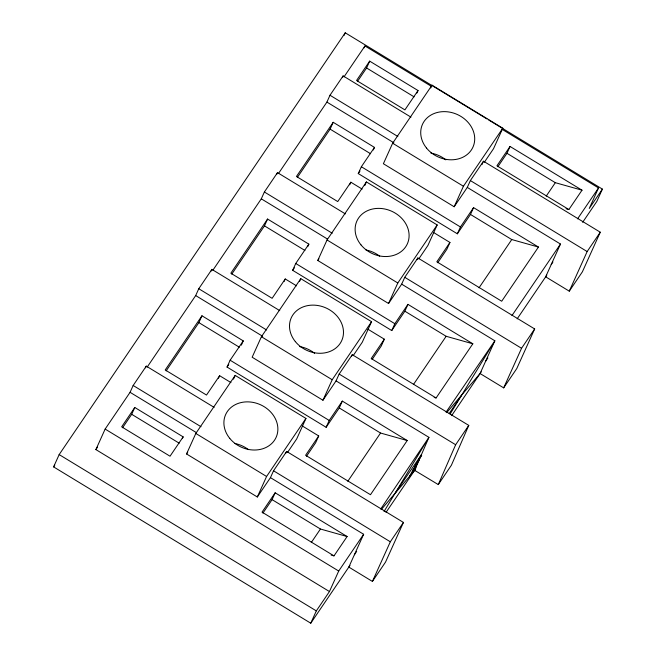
<?xml version="1.0" encoding="UTF-8"?>
<svg xmlns="http://www.w3.org/2000/svg" width="656" height="656" viewBox="0 0 656 656"><rect width="100%" height="100%" fill="white"/><g stroke="black" fill="none" stroke-linecap="round" stroke-linejoin="round"><path stroke-width="0.98" d="M385.999 512.41L414.633 470.344L428.926 437.339L336.061 380.89L339.144 374.059L352.272 354.707L468.769 425.391L451.394 465.227L438.274 484.579L414.633 470.344L381.308 509.523M438.274 484.579L455.649 444.735L468.769 425.391M349.96 565.406L310.764 623.2L53.612 466.9L59.163 454.592L345.236 32.8L486.932 118.925M310.764 623.2L316.323 610.892L329.443 591.548L95.883 449.59L105.14 429.073L130.068 392.313L133.16 385.482L146.28 366.13L214.143 407.376M145.509 367.836L146.28 366.13M122.565 427.769L131.7 414.313L134.783 407.474L183.147 436.871L182.376 438.577M147.19 367.081L195.685 295.569L198.768 288.738L211.896 269.386L279.751 310.632M211.125 271.1L211.896 269.386M166.157 370.87L198.883 322.621L201.966 315.782L243.253 340.882L241.326 345.154M212.798 270.338L261.293 198.834L264.384 191.995L277.504 172.643L345.359 213.889M276.734 174.357L277.504 172.643M344.039 35.44L345.236 32.8M231.765 274.134L264.491 225.877L267.574 219.047L308.861 244.139L307.705 246.705M278.415 173.594L326.909 102.09L329.993 95.251L343.121 75.907L410.976 117.145M342.342 77.613L343.121 75.907M364.121 47.847L364.966 45.977L431.443 86.387M297.381 177.391L330.107 129.142L333.191 122.303L374.478 147.395L373.321 149.962M218.473 378.274L219.629 375.708L230.928 382.571M270.444 477.634L363.637 534.279L348.82 567.087L372.411 581.429L385.539 562.077L403.44 522.43L286.656 451.451L273.536 470.795L270.444 477.634L257.324 496.986L186.55 453.968L195.808 433.452L235.176 375.412L305.95 418.43L296.692 438.938L287.566 452.394M302.203 425.892L318.718 435.937L305.598 455.28L370.476 494.714L407.22 440.537L342.342 401.103L339.259 407.942L326.13 427.294L227.042 367.065L230.133 360.226L243.253 340.882M357.463 81.434L366.589 67.978L369.672 61.139L418.036 90.536L416.88 93.095M233.495 379.143L235.176 375.412M284.089 281.531L285.245 278.964L296.545 285.836M353.174 355.659L362.301 342.194L371.567 321.686L300.784 278.669L261.416 336.717L252.158 357.225L322.941 400.242L336.061 380.89M434.182 397.438L436.092 397.971L472.837 343.793L407.95 304.368L404.867 311.198L391.747 330.55L292.658 270.321L295.741 263.482L308.861 244.139M299.521 281.465L300.784 278.669M349.697 184.787L350.853 182.22L362.153 189.092M446.662 412.64L480.077 373.535L503.669 387.868L516.797 368.524L534.665 328.943L417.88 257.964L404.76 277.316L401.669 284.155L388.549 303.498L317.775 260.481L327.032 239.973L366.401 181.925L437.175 224.942L427.917 245.451L418.79 258.915M433.427 232.413L449.942 242.449L436.822 261.793L501.701 301.227L538.445 247.058L473.566 207.624L470.483 214.455L457.355 233.807L358.266 173.578L361.358 166.747L374.478 147.395M364.72 185.656L366.401 181.925M484.399 162.171L493.525 148.715L502.791 128.207L432.009 85.182L392.641 143.229L383.383 163.738L454.165 206.755L467.285 187.411L470.368 180.572L483.497 161.22L600.273 232.208L582.389 271.822L569.269 291.166L545.677 276.824L560.478 244.048L467.285 187.411M430.746 87.978L432.009 85.182M257.324 496.986L266.582 476.477L305.95 418.43M285.885 453.157L286.656 451.451M262.941 513.09L272.076 499.634L275.159 492.795L347.114 536.526L333.994 555.878L331.132 555.074M322.941 400.242L332.198 379.734L371.567 321.686M351.501 356.421L352.272 354.707M318.718 435.937L315.634 442.767L306.508 456.232M326.13 427.294L329.222 420.455L342.342 401.103M388.549 303.498L397.807 282.99L437.175 224.942M417.109 259.678L417.88 257.964M367.819 329.156L384.334 339.193L381.251 346.024L372.116 359.488M391.747 330.55L394.83 323.711L407.95 304.368M454.165 206.755L463.423 186.247L502.791 128.207M481.947 164.64L483.497 161.22M449.942 242.449L446.859 249.288L437.732 262.744M457.355 233.807L460.446 226.968L473.566 207.624M497.838 166.755L506.965 153.291L510.048 146.46L582.011 190.191L568.883 209.543L566.03 208.739M329.443 591.548L338.709 571.04L363.637 534.279M372.411 581.429L390.32 541.782L403.44 522.43M451.648 415.633L480.077 373.535L494.862 340.792L401.669 284.155M503.669 387.868L521.545 348.295L534.665 328.943M502.307 129.453L598.526 187.936L589.268 208.452L602.388 189.1L488.679 119.991M602.388 189.1L596.837 201.408L582.643 222.327M569.269 291.166L587.153 251.551L600.273 232.208M384.039 511.508L428.926 437.339L380.726 509.023M450.155 413.977L494.862 340.792L446.064 412.116M53.612 466.9L54.76 465.202M343.998 76.891L364.966 45.977M95.883 449.59L97.605 447.039M134.783 407.474L121.663 426.826L170.027 456.215L183.147 436.871M369.672 61.139L356.552 80.483L404.916 109.88L418.036 90.536M201.966 315.782L165.222 369.959L206.509 395.051L219.629 375.708M267.574 219.047L230.838 273.216L272.125 298.316L285.245 278.964M333.191 122.303L296.446 176.48L337.733 201.572L350.853 182.22M227.042 367.065L228.755 364.539M292.658 270.321L294.364 267.796M358.266 173.578L359.98 171.06M186.55 453.968L187.69 452.279M317.775 260.481L318.914 258.8M275.159 492.795L262.039 512.139L333.994 555.878M510.048 146.46L496.928 165.804L568.883 209.543M384.334 339.193L371.214 358.537L436.092 397.971M347.819 481.283L380.546 433.034L407.22 440.537M413.428 384.547L446.154 336.29L472.837 343.793M479.044 287.804L511.77 239.555L538.445 247.058M311.305 542.487L320.44 529.023L347.114 536.526M546.202 196.152L555.329 182.688L582.011 190.191M511.975 315.552L560.478 244.048M577.567 218.85L598.526 187.936M449.196 413.493L461.176 395.839M354.379 554.787L356.659 551.417M421.701 455.518L418.167 460.668L409.508 476.313L416.289 466.408L412.681 470.606L417.651 463.3L415.01 466.4L418.823 460.668L416.978 462.824L419.52 459.077L418.167 460.668L421.472 454.608L395.609 492.525M485.604 361.3L487.884 357.938M551.212 264.557L552.926 262.031M480.077 373.535L481.217 371.845M517.158 318.865L546.817 275.143M414.633 470.344L415.781 468.655M339.144 374.059L455.649 444.735M366.589 67.978L414.092 96.842M506.965 153.291L555.329 182.688M329.993 95.251L397.856 136.497M470.368 180.572L587.153 251.551M326.909 102.09L393.895 142.803M392.641 143.229L463.423 186.247M330.107 129.142L370.533 153.709M470.483 214.455L511.77 239.555M361.358 166.747L460.446 226.968M264.384 191.995L332.239 233.241M404.76 277.316L521.545 348.295M261.293 198.834L327.418 239.014M327.032 239.973L397.807 282.99M264.491 225.877L304.917 250.453M404.867 311.198L446.154 336.29M295.741 263.482L394.83 323.711M198.768 288.738L266.631 329.984M195.685 295.569L262.671 336.29M261.416 336.717L332.198 379.734M198.883 322.621L239.309 347.196M339.259 407.942L380.546 433.034M230.133 360.226L329.222 420.455M133.16 385.482L201.015 426.72M273.536 470.795L390.32 541.782M130.068 392.313L196.193 432.501M195.808 433.452L266.582 476.477M131.7 414.313L179.195 443.185M272.076 499.634L320.44 529.023M105.14 429.073L338.709 571.04M59.163 454.592L316.323 610.892M299.661 346.581A27.691 23.28 24.3 0 1 314.626 353.354M234.75 443.456A27.691 23.28 24.3 0 1 248.452 449.647M365.974 249.969A27.691 23.28 24.3 0 1 379.676 256.168M430.885 153.094A27.691 23.28 24.3 0 1 445.85 159.867M426.564 148.108A27.691 23.28 24.3 0 0 472.82 147.411A27.691 23.28 24.3 0 0 443.768 111.635A27.691 23.28 24.3 0 0 426.564 148.108M360.956 244.844A27.691 23.28 24.3 0 0 407.212 244.147A27.691 23.28 24.3 0 0 378.151 208.378A27.691 23.28 24.3 0 0 360.956 244.844M295.339 341.587A27.691 23.28 24.3 0 0 341.596 340.89A27.691 23.28 24.3 0 0 312.543 305.122A27.691 23.28 24.3 0 0 295.339 341.587M229.731 438.331A27.691 23.28 24.3 0 0 275.987 437.634A27.691 23.28 24.3 0 0 246.927 401.866A27.691 23.28 24.3 0 0 229.731 438.331"/></g></svg>
